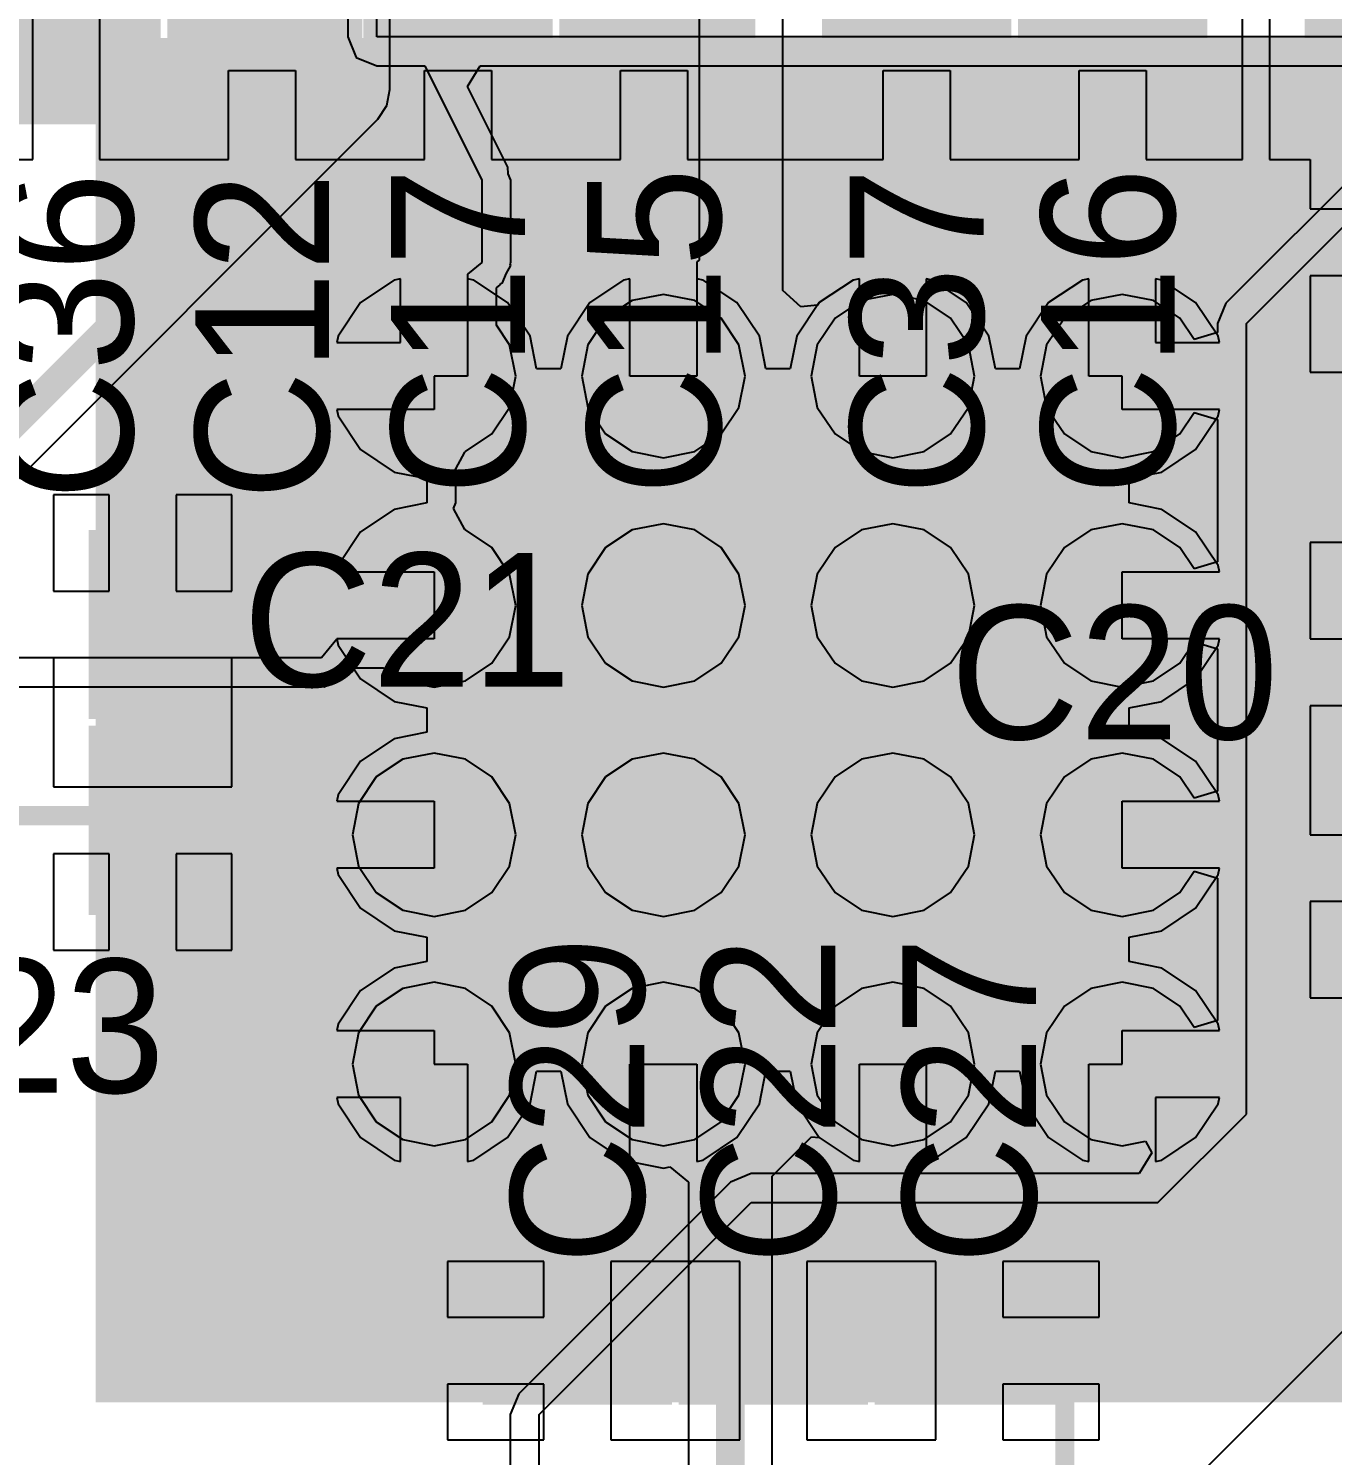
# Model space of a CAD drawing. Header units: millimetres. Extents: x 73 to 190, y 73 to 267.
# Drawn here: x 99.08 to 105.9, y 101.15 to 108.62 of the extents above; entities that cross this region are included whole.
import ezdxf

# ---------------------------------------------------------------- set-up
doc = ezdxf.new("R2010")
doc.units = ezdxf.units.MM
for name, color, linetype in [('BottomLayer', 5, 'Continuous'), ('BottomPaste', 16, 'Continuous'), ('BottomSolder', 6, 'Continuous'), ('DrillDrawing', 1, 'Continuous'), ('Mechanical15', 56, 'Continuous'), ('MidLayer1', 16, 'Continuous'), ('MidLayer2', 76, 'Continuous'), ('MultiLayer', 9, 'Continuous'), ('TopLayer', 1, 'Continuous'), ('TopOverlay', 2, 'Continuous'), ('TopPaste', 8, 'Continuous'), ('TopSolder', 216, 'Continuous'), ('ViaHoleLayer', 16, 'Continuous')]:
    doc.layers.add(name, color=color, linetype=linetype)

msp = doc.modelspace()

# ---------------------------------------------------------------- linework, layer by layer
at = {"layer": 'BottomLayer', "const_width": 0.2795}
for points in [[(101.0602, 106.8, 1), (101.3398, 106.8, 1)], [(102.2602, 106.8, 1), (102.5397, 106.8, 1)], [(103.4602, 106.8, 1), (103.7397, 106.8, 1)], [(104.6602, 106.8, 1), (104.9397, 106.8, 1)], [(101.0602, 105.6, 1), (101.3398, 105.6, 1)], [(102.2602, 105.6, 1), (102.5397, 105.6, 1)], [(103.4602, 105.6, 1), (103.7397, 105.6, 1)], [(104.6602, 105.6, 1), (104.9397, 105.6, 1)], [(101.0602, 104.4, 1), (101.3398, 104.4, 1)], [(102.2602, 104.4, 1), (102.5397, 104.4, 1)], [(103.4602, 104.4, 1), (103.7397, 104.4, 1)], [(104.6602, 104.4, 1), (104.9397, 104.4, 1)], [(101.0602, 103.2, 1), (101.3398, 103.2, 1)], [(102.2602, 103.2, 1), (102.5397, 103.2, 1)], [(103.4602, 103.2, 1), (103.7397, 103.2, 1)], [(104.6602, 103.2, 1), (104.9397, 103.2, 1)]]:
    msp.add_lwpolyline(points, format="xyb", close=True, dxfattribs=at)
at = {"layer": 'BottomLayer'}
msp.add_solid([(106.5, 101.5), (106.5, 108.5), (99.5, 101.5), (99.5, 108.5)], dxfattribs=at)
at = {"layer": 'BottomPaste'}
for points in [[(102.5002, 105.5001), (102.5002, 108.0001), (100.0002, 105.5001), (100.0002, 108.0001)], [(106.0002, 105.5001), (106.0002, 108.0001), (103.5002, 105.5001), (103.5002, 108.0001)], [(102.5002, 102.0001), (102.5002, 104.5001), (100.0002, 102.0001), (100.0002, 104.5001)], [(106.0002, 102.0001), (106.0002, 104.5001), (103.5002, 102.0001), (103.5002, 104.5001)]]:
    msp.add_solid(points, dxfattribs=at)
at = {"layer": 'BottomSolder', "const_width": 0.3495}
for points in [[(101.0253, 106.8, 1), (101.3748, 106.8, 1)], [(102.2252, 106.8, 1), (102.5747, 106.8, 1)], [(103.4252, 106.8, 1), (103.7747, 106.8, 1)], [(104.6252, 106.8, 1), (104.9747, 106.8, 1)], [(101.0253, 105.6, 1), (101.3748, 105.6, 1)], [(102.2252, 105.6, 1), (102.5747, 105.6, 1)], [(103.4252, 105.6, 1), (103.7747, 105.6, 1)], [(104.6252, 105.6, 1), (104.9747, 105.6, 1)], [(101.0253, 104.4, 1), (101.3748, 104.4, 1)], [(102.2252, 104.4, 1), (102.5747, 104.4, 1)], [(103.4252, 104.4, 1), (103.7747, 104.4, 1)], [(104.6252, 104.4, 1), (104.9747, 104.4, 1)], [(101.0253, 103.2, 1), (101.3748, 103.2, 1)], [(102.2252, 103.2, 1), (102.5747, 103.2, 1)], [(103.4252, 103.2, 1), (103.7747, 103.2, 1)], [(104.6252, 103.2, 1), (104.9747, 103.2, 1)]]:
    msp.add_lwpolyline(points, format="xyb", close=True, dxfattribs=at)
at = {"layer": 'BottomSolder'}
msp.add_solid([(106.57, 101.43), (106.57, 108.57), (99.43, 101.43), (99.43, 108.57)], dxfattribs=at)
at = {"layer": 'DrillDrawing', "const_width": 0.1525}
for points in [[(101.1238, 106.8, 1), (101.2763, 106.8, 1)], [(102.3237, 106.8, 1), (102.4762, 106.8, 1)], [(103.5237, 106.8, 1), (103.6762, 106.8, 1)], [(104.7237, 106.8, 1), (104.8762, 106.8, 1)], [(101.1238, 105.6, 1), (101.2763, 105.6, 1)], [(102.3237, 105.6, 1), (102.4762, 105.6, 1)], [(103.5237, 105.6, 1), (103.6762, 105.6, 1)], [(104.7237, 105.6, 1), (104.8762, 105.6, 1)], [(101.1238, 104.4, 1), (101.2763, 104.4, 1)], [(102.3237, 104.4, 1), (102.4762, 104.4, 1)], [(103.5237, 104.4, 1), (103.6762, 104.4, 1)], [(104.7237, 104.4, 1), (104.8762, 104.4, 1)], [(101.1238, 103.2, 1), (101.2763, 103.2, 1)], [(102.3237, 103.2, 1), (102.4762, 103.2, 1)], [(103.5237, 103.2, 1), (103.6762, 103.2, 1)], [(104.7237, 103.2, 1), (104.8762, 103.2, 1)]]:
    msp.add_lwpolyline(points, format="xyb", close=True, dxfattribs=at)
at = {"layer": 'Mechanical15', "const_width": 0.1}
for points in [[(95.5, 104.5), (100, 104.5)], [(100, 104.5), (104.5, 104.5)], [(104.5, 100), (104.5, 104.5)]]:
    msp.add_lwpolyline(points, dxfattribs=at)
at = {"layer": 'Mechanical15', "const_width": 0.05}
for points in [[(99.975, 104.5, 1), (100.025, 104.5, 1)], [(99.975, 104.5, 1), (100.025, 104.5, 1)], [(104.475, 104.5, 1), (104.525, 104.5, 1)], [(104.475, 104.5, 1), (104.525, 104.5, 1)]]:
    msp.add_lwpolyline(points, format="xyb", close=True, dxfattribs=at)
at = {"layer": 'MidLayer1'}
for p, q in [((100.9692, 108.3), (100.9692, 109.8485)), ((102.5864, 109.8856), (102.5864, 107.407)), ((103.0248, 107.2476), (103.0248, 109.8453)), ((100.9525, 108.2161), (100.9692, 108.3)), ((100.905, 108.145), (100.9525, 108.2161)), ((98.1081, 105.3481), (100.905, 108.145)), ((102.5864, 107.407), (102.575, 107.3976)), ((102.575, 107.3976), (102.575, 106.8)), ((100.9918, 107.3025), (100.8154, 107.1846)), ((101.025, 107.3091), (100.9918, 107.3025)), ((101.025, 106.975), (101.025, 107.3091)), ((101.4082, 107.3025), (101.375, 107.3091)), ((101.375, 107.3091), (101.375, 106.8)), ((101.5846, 107.1846), (101.4082, 107.3025)), ((102.1918, 107.3025), (102.0154, 107.1846)), ((102.225, 107.3091), (102.1918, 107.3025)), ((102.225, 106.8), (102.225, 107.3091)), ((103.3918, 107.3025), (103.2154, 107.1846)), ((103.425, 107.3091), (103.3918, 107.3025)), ((103.425, 106.8), (103.425, 107.3091)), ((103.8082, 107.3025), (103.775, 107.3091)), ((103.775, 107.3091), (103.775, 106.8)), ((103.9846, 107.1846), (103.8082, 107.3025)), ((104.5918, 107.3025), (104.4154, 107.1846)), ((104.625, 107.3091), (104.5918, 107.3025)), ((104.625, 106.8), (104.625, 107.3091)), ((105.0082, 107.3025), (104.975, 107.3091)), ((104.975, 107.3091), (104.975, 106.975)), ((105.1846, 107.1846), (105.0082, 107.3025)), ((103.1189, 107.1623), (103.0248, 107.2476)), ((100.8154, 107.1846), (100.6975, 107.0082)), ((101.7025, 107.0082), (101.5846, 107.1846)), ((102.0154, 107.1846), (101.8975, 107.0082)), ((103.2062, 107.1709), (103.1189, 107.1623)), ((103.2154, 107.1846), (103.2062, 107.1709)), ((104.1025, 107.0082), (103.9846, 107.1846)), ((104.4154, 107.1846), (104.2974, 107.0082)), ((105.3025, 107.0082), (105.1846, 107.1846)), ((100.6975, 107.0082), (100.6909, 106.975)), ((101.7365, 106.8375), (101.7025, 107.0082)), ((101.8975, 107.0082), (101.8635, 106.8375)), ((104.1365, 106.8375), (104.1025, 107.0082)), ((104.2974, 107.0082), (104.2635, 106.8375)), ((105.3091, 106.975), (105.3025, 107.0082)), ((100.6909, 106.975), (101.025, 106.975)), ((104.975, 106.975), (105.3091, 106.975)), ((101.375, 106.8), (101.2, 106.8)), ((101.2, 106.8), (101.2, 106.625)), ((101.8635, 106.8375), (101.7365, 106.8375)), ((102.575, 106.8), (102.225, 106.8)), ((103.775, 106.8), (103.425, 106.8)), ((104.2635, 106.8375), (104.1365, 106.8375)), ((104.8, 106.8), (104.625, 106.8)), ((104.8, 106.625), (104.8, 106.8)), ((101.2, 106.625), (100.6909, 106.625)), ((100.6909, 106.625), (100.6975, 106.5918)), ((100.6975, 106.5918), (100.8154, 106.4154)), ((105.3091, 106.625), (104.8, 106.625)), ((105.1846, 106.4154), (105.3025, 106.5918)), ((105.3025, 106.5918), (105.3091, 106.625)), ((100.8154, 106.4154), (100.9918, 106.2974)), ((105.0082, 106.2974), (105.1846, 106.4154)), ((100.9918, 106.2974), (101.1625, 106.2635)), ((101.1625, 106.2635), (101.1625, 106.1365)), ((104.8375, 106.2635), (105.0082, 106.2974)), ((104.8375, 106.1365), (104.8375, 106.2635)), ((101.1625, 106.1365), (100.9918, 106.1025)), ((105.0082, 106.1025), (104.8375, 106.1365)), ((100.9918, 106.1025), (100.8154, 105.9846)), ((105.1846, 105.9846), (105.0082, 106.1025)), ((100.8154, 105.9846), (100.6975, 105.8082)), ((105.3025, 105.8082), (105.1846, 105.9846)), ((100.6975, 105.8082), (100.6909, 105.775)), ((105.3091, 105.775), (105.3025, 105.8082)), ((100.6909, 105.775), (101.2, 105.775)), ((101.2, 105.775), (101.2, 105.425)), ((104.8, 105.425), (104.8, 105.775)), ((104.8, 105.775), (105.3091, 105.775)), ((101.2, 105.425), (100.6909, 105.425)), ((100.6909, 105.425), (100.6975, 105.3918)), ((100.6975, 105.3918), (100.8154, 105.2154)), ((105.3091, 105.425), (104.8, 105.425)), ((105.1846, 105.2154), (105.3025, 105.3918)), ((105.3025, 105.3918), (105.3091, 105.425)), ((100.8154, 105.2154), (100.9918, 105.0974)), ((105.0082, 105.0974), (105.1846, 105.2154)), ((100.9918, 105.0974), (101.1625, 105.0635)), ((101.1625, 105.0635), (101.1625, 104.9365)), ((104.8375, 105.0635), (105.0082, 105.0974)), ((104.8375, 104.9365), (104.8375, 105.0635)), ((101.1625, 104.9365), (100.9918, 104.9025)), ((105.0082, 104.9025), (104.8375, 104.9365)), ((100.9918, 104.9025), (100.8154, 104.7846)), ((105.1846, 104.7846), (105.0082, 104.9025)), ((100.8154, 104.7846), (100.6975, 104.6082)), ((105.3025, 104.6082), (105.1846, 104.7846)), ((100.6975, 104.6082), (100.6909, 104.575)), ((100.6909, 104.575), (101.2, 104.575)), ((101.2, 104.575), (101.2, 104.225)), ((104.8, 104.225), (104.8, 104.575)), ((104.8, 104.575), (105.3091, 104.575)), ((105.3091, 104.575), (105.3025, 104.6082)), ((101.2, 104.225), (100.6909, 104.225)), ((100.6909, 104.225), (100.6975, 104.1918)), ((100.6975, 104.1918), (100.8154, 104.0154)), ((105.3091, 104.225), (104.8, 104.225)), ((105.1846, 104.0154), (105.3025, 104.1918)), ((105.3025, 104.1918), (105.3091, 104.225)), ((100.8154, 104.0154), (100.9918, 103.8975)), ((105.0082, 103.8975), (105.1846, 104.0154)), ((100.9918, 103.8975), (101.1625, 103.8635)), ((104.8375, 103.8635), (105.0082, 103.8975)), ((101.1625, 103.8635), (101.1625, 103.7365)), ((104.8375, 103.7365), (104.8375, 103.8635)), ((101.1625, 103.7365), (100.9918, 103.7025)), ((105.0082, 103.7025), (104.8375, 103.7365)), ((100.9918, 103.7025), (100.8154, 103.5846)), ((105.1846, 103.5846), (105.0082, 103.7025)), ((100.8154, 103.5846), (100.6975, 103.4082)), ((105.3025, 103.4082), (105.1846, 103.5846)), ((100.6975, 103.4082), (100.6909, 103.375)), ((100.6909, 103.375), (101.2, 103.375)), ((101.2, 103.375), (101.2, 103.2)), ((104.8, 103.2), (104.8, 103.375)), ((104.8, 103.375), (105.3091, 103.375)), ((105.3091, 103.375), (105.3025, 103.4082)), ((101.2, 103.2), (101.375, 103.2)), ((101.375, 103.2), (101.375, 102.6909)), ((103.425, 102.6909), (103.425, 103.2)), ((103.425, 103.2), (103.775, 103.2)), ((103.775, 103.2), (103.775, 102.6909)), ((104.625, 102.6909), (104.625, 103.2)), ((104.625, 103.2), (104.8, 103.2)), ((101.7025, 102.9918), (101.7365, 103.1625)), ((101.7365, 103.1625), (101.8635, 103.1625)), ((101.8635, 103.1625), (101.8975, 102.9918)), ((104.1025, 102.9918), (104.1365, 103.1625)), ((104.1365, 103.1625), (104.2635, 103.1625)), ((104.2635, 103.1625), (104.2974, 102.9918)), ((101.025, 103.025), (100.6909, 103.025)), ((100.6909, 103.025), (100.6975, 102.9918)), ((100.6975, 102.9918), (100.8154, 102.8154)), ((101.025, 102.6909), (101.025, 103.025)), ((101.5846, 102.8154), (101.7025, 102.9918)), ((101.8975, 102.9918), (102.0154, 102.8154)), ((103.9846, 102.8154), (104.1025, 102.9918)), ((104.2974, 102.9918), (104.4154, 102.8154)), ((105.3091, 103.025), (104.975, 103.025)), ((104.975, 103.025), (104.975, 102.6909)), ((105.1846, 102.8154), (105.3025, 102.9918)), ((105.3025, 102.9918), (105.3091, 103.025)), ((100.8154, 102.8154), (100.9918, 102.6975)), ((101.4082, 102.6975), (101.5846, 102.8154)), ((102.0154, 102.8154), (102.1918, 102.6975)), ((102.9692, 102.614), (103.1746, 102.8194)), ((103.1746, 102.8194), (103.2154, 102.8154)), ((103.2154, 102.8154), (103.3918, 102.6975)), ((103.8082, 102.6975), (103.9846, 102.8154)), ((104.4154, 102.8154), (104.5918, 102.6975)), ((105.0082, 102.6975), (105.1846, 102.8154)), ((100.9918, 102.6975), (101.025, 102.6909)), ((101.375, 102.6909), (101.4082, 102.6975)), ((102.1918, 102.6975), (102.4, 102.656)), ((103.3918, 102.6975), (103.425, 102.6909)), ((103.775, 102.6909), (103.8082, 102.6975)), ((104.5918, 102.6975), (104.625, 102.6909)), ((104.975, 102.6909), (105.0082, 102.6975)), ((102.4, 102.656), (102.4326, 102.6625)), ((102.4326, 102.6625), (102.5308, 102.582)), ((102.9692, 100.1515), (102.9692, 102.614)), ((102.5308, 102.582), (102.5308, 100.1515))]:
    msp.add_line(p, q, dxfattribs=at)
at = {"layer": 'MidLayer1', "const_width": 0.15}
for points in [[(100.75, 108.3), (100.75, 111)], [(102.8056, 107.1227), (102.8056, 110.5048)], [(97.7, 105.25), (100.75, 108.3)], [(102.8056, 107.1227), (103.0584, 106.8699)], [(103.0584, 103.0133), (103.0584, 106.8699)], [(102.75, 102.7048), (103.0584, 103.0133)], [(102.75, 99), (102.75, 102.7048)]]:
    msp.add_lwpolyline(points, dxfattribs=at)
at = {"layer": 'MidLayer1'}
for points, const_width in [([(100.7125, 108.3, 1), (100.7875, 108.3, 1)], 0.075), ([(100.7125, 108.3, 1), (100.7875, 108.3, 1)], 0.075), ([(102.7681, 107.1227, 1), (102.8431, 107.1227, 1)], 0.075), ([(102.7681, 107.1227, 1), (102.8431, 107.1227, 1)], 0.075), ([(101.0602, 106.8, 1), (101.3398, 106.8, 1)], 0.2795), ([(102.2602, 106.8, 1), (102.5397, 106.8, 1)], 0.2795), ([(103.4602, 106.8, 1), (103.7397, 106.8, 1)], 0.2795), ([(104.6602, 106.8, 1), (104.9397, 106.8, 1)], 0.2795), ([(103.0209, 106.8699, 1), (103.0959, 106.8699, 1)], 0.075), ([(103.0209, 106.8699, 1), (103.0959, 106.8699, 1)], 0.075), ([(101.0602, 105.6, 1), (101.3398, 105.6, 1)], 0.2795), ([(102.2602, 105.6, 1), (102.5397, 105.6, 1)], 0.2795), ([(103.4602, 105.6, 1), (103.7397, 105.6, 1)], 0.2795), ([(104.6602, 105.6, 1), (104.9397, 105.6, 1)], 0.2795), ([(101.0602, 104.4, 1), (101.3398, 104.4, 1)], 0.2795), ([(102.2602, 104.4, 1), (102.5397, 104.4, 1)], 0.2795), ([(103.4602, 104.4, 1), (103.7397, 104.4, 1)], 0.2795), ([(104.6602, 104.4, 1), (104.9397, 104.4, 1)], 0.2795), ([(101.0602, 103.2, 1), (101.3398, 103.2, 1)], 0.2795), ([(102.2602, 103.2, 1), (102.5397, 103.2, 1)], 0.2795), ([(103.4602, 103.2, 1), (103.7397, 103.2, 1)], 0.2795), ([(104.6602, 103.2, 1), (104.9397, 103.2, 1)], 0.2795), ([(103.0209, 103.0133, 1), (103.0959, 103.0133, 1)], 0.075), ([(103.0209, 103.0133, 1), (103.0959, 103.0133, 1)], 0.075), ([(102.7125, 102.7048, 1), (102.7875, 102.7048, 1)], 0.075), ([(102.7125, 102.7048, 1), (102.7875, 102.7048, 1)], 0.075)]:
    msp.add_lwpolyline(points, format="xyb", close=True, dxfattribs=dict(at, const_width=const_width))
at = {"layer": 'MidLayer2'}
for p, q in [((100.9, 108.575), (100.9, 109.7576)), ((100.7485, 109.2281), (100.7485, 108.575)), ((100.7485, 108.575), (100.7928, 108.4679)), ((106.95, 108.575), (100.9, 108.575)), ((100.7928, 108.4679), (100.9, 108.4235)), ((100.9, 108.4235), (101.1508, 108.4235)), ((101.1508, 108.4235), (101.45, 107.825)), ((101.3742, 108.3154), (101.441, 108.4235)), ((101.441, 108.4235), (106.4182, 108.4235)), ((105.45, 107.075), (106.7985, 108.4235)), ((101.5855, 107.8928), (101.3742, 108.3154)), ((106.4668, 108.3061), (105.3429, 107.1822)), ((101.45, 107.825), (101.45, 107.3943)), ((101.588, 107.8576), (101.5855, 107.8928)), ((101.6015, 107.825), (101.588, 107.8576)), ((101.6015, 107.3943), (101.6015, 107.825)), ((101.45, 107.3943), (101.375, 107.3328)), ((101.5767, 107.3344), (101.6008, 107.3795)), ((101.5985, 107.387), (101.6015, 107.3943)), ((101.6008, 107.3795), (101.5985, 107.387)), ((100.9918, 107.3025), (100.8154, 107.1846)), ((101.025, 107.3091), (100.9918, 107.3025)), ((101.025, 106.975), (101.025, 107.3091)), ((101.375, 107.3328), (101.375, 106.8)), ((101.5572, 107.2872), (101.5767, 107.3344)), ((101.5265, 107.2611), (101.5461, 107.2772)), ((101.5265, 107.0664), (101.5265, 107.2611)), ((101.5461, 107.2772), (101.5499, 107.2841)), ((101.5499, 107.2841), (101.5572, 107.2872)), ((102.4, 107.2277), (102.2363, 107.1952)), ((102.5637, 107.1952), (102.4, 107.2277)), ((103.6, 107.2277), (103.4363, 107.1952)), ((103.7637, 107.1952), (103.6, 107.2277)), ((104.8, 107.2277), (104.6363, 107.1952)), ((104.9637, 107.1952), (104.8, 107.2277)), ((100.8154, 107.1846), (100.6975, 107.0082)), ((102.2363, 107.1952), (102.0976, 107.1024)), ((102.7024, 107.1024), (102.5637, 107.1952)), ((103.4363, 107.1952), (103.2976, 107.1024)), ((103.9024, 107.1024), (103.7637, 107.1952)), ((104.6363, 107.1952), (104.4976, 107.1024)), ((105.1024, 107.1024), (104.9637, 107.1952)), ((105.3429, 107.1822), (105.2985, 107.075)), ((102.0976, 107.1024), (102.0048, 106.9637)), ((102.7952, 106.9637), (102.7024, 107.1024)), ((103.2976, 107.1024), (103.2048, 106.9637)), ((103.9952, 106.9637), (103.9024, 107.1024)), ((104.4976, 107.1024), (104.4048, 106.9637)), ((105.1769, 106.9909), (105.1024, 107.1024)), ((100.6975, 107.0082), (100.6909, 106.975)), ((101.5952, 106.9637), (101.5265, 107.0664)), ((105.2985, 107.0278), (105.1769, 106.9909)), ((105.2985, 107.075), (105.2985, 107.0278)), ((105.45, 102.9385), (105.45, 107.075)), ((100.6909, 106.975), (101.025, 106.975)), ((101.6277, 106.8), (101.5952, 106.9637)), ((102.0048, 106.9637), (101.9723, 106.8)), ((102.8277, 106.8), (102.7952, 106.9637)), ((103.2048, 106.9637), (103.1723, 106.8)), ((104.0277, 106.8), (103.9952, 106.9637)), ((104.4048, 106.9637), (104.3723, 106.8)), ((101.375, 106.8), (101.2, 106.8)), ((101.2, 106.8), (101.2, 106.625)), ((101.5952, 106.6363), (101.6277, 106.8)), ((101.9723, 106.8), (102.0048, 106.6363)), ((102.7952, 106.6363), (102.8277, 106.8)), ((103.1723, 106.8), (103.2048, 106.6363)), ((103.9952, 106.6363), (104.0277, 106.8)), ((104.3723, 106.8), (104.4048, 106.6363)), ((101.5024, 106.4975), (101.5952, 106.6363)), ((102.0048, 106.6363), (102.0976, 106.4975)), ((102.7024, 106.4975), (102.7952, 106.6363)), ((103.2048, 106.6363), (103.2976, 106.4975)), ((103.9024, 106.4975), (103.9952, 106.6363)), ((104.4048, 106.6363), (104.4976, 106.4975)), ((101.2, 106.625), (100.6909, 106.625)), ((100.6909, 106.625), (100.6975, 106.5918)), ((100.6975, 106.5918), (100.8154, 106.4154)), ((105.1024, 106.4975), (105.1769, 106.609)), ((105.1769, 106.609), (105.2985, 106.5722)), ((105.2985, 106.5722), (105.2985, 105.8278)), ((101.3637, 106.4048), (101.5024, 106.4975)), ((102.0976, 106.4975), (102.2363, 106.4048)), ((102.5637, 106.4048), (102.7024, 106.4975)), ((103.2976, 106.4975), (103.4363, 106.4048)), ((103.7637, 106.4048), (103.9024, 106.4975)), ((104.4976, 106.4975), (104.6363, 106.4048)), ((104.9637, 106.4048), (105.1024, 106.4975)), ((100.8154, 106.4154), (100.9918, 106.2974)), ((101.361, 106.4028), (101.3637, 106.4048)), ((101.3637, 106.4048), (101.3637, 106.4048)), ((101.3637, 106.4048), (101.3637, 106.4048)), ((102.2363, 106.4048), (102.4, 106.3723)), ((102.4, 106.3723), (102.5637, 106.4048)), ((103.4363, 106.4048), (103.6, 106.3723)), ((103.6, 106.3723), (103.7637, 106.4048)), ((104.6363, 106.4048), (104.8, 106.3723)), ((104.8, 106.3723), (104.9637, 106.4048)), ((101.3021, 106.2925), (101.361, 106.4028)), ((100.9918, 106.2974), (101.1625, 106.2635)), ((101.1625, 106.2635), (101.1625, 106.1365)), ((101.3141, 106.2635), (101.3021, 106.2925)), ((101.3141, 106.1365), (101.3141, 106.2635)), ((101.1625, 106.1365), (100.9918, 106.1025)), ((101.3021, 106.1075), (101.3141, 106.1365)), ((101.361, 105.9972), (101.3021, 106.1075)), ((100.9918, 106.1025), (100.8154, 105.9846)), ((100.8154, 105.9846), (100.6975, 105.8082)), ((101.3637, 105.9952), (101.361, 105.9972)), ((101.3637, 105.9951), (101.3637, 105.9952)), ((101.3637, 105.9952), (101.3637, 105.9952)), ((101.5024, 105.9024), (101.3637, 105.9951)), ((102.2363, 105.9952), (102.0976, 105.9024)), ((102.4, 106.0277), (102.2363, 105.9952)), ((102.5637, 105.9952), (102.4, 106.0277)), ((102.7024, 105.9024), (102.5637, 105.9952)), ((103.4363, 105.9952), (103.2976, 105.9024)), ((103.6, 106.0277), (103.4363, 105.9952)), ((103.7637, 105.9952), (103.6, 106.0277)), ((103.9024, 105.9024), (103.7637, 105.9952)), ((104.6363, 105.9952), (104.4976, 105.9024)), ((104.8, 106.0277), (104.6363, 105.9952)), ((104.9637, 105.9952), (104.8, 106.0277)), ((105.1024, 105.9024), (104.9637, 105.9952)), ((101.5952, 105.7637), (101.5024, 105.9024)), ((102.0976, 105.9024), (102.0048, 105.7637)), ((102.7952, 105.7637), (102.7024, 105.9024)), ((103.2976, 105.9024), (103.2048, 105.7637)), ((103.9952, 105.7637), (103.9024, 105.9024)), ((104.4976, 105.9024), (104.4048, 105.7637)), ((105.1769, 105.7909), (105.1024, 105.9024)), ((100.6975, 105.8082), (100.6909, 105.775)), ((105.2985, 105.8278), (105.1769, 105.7909)), ((100.6909, 105.775), (101.2, 105.775)), ((101.2, 105.775), (101.2, 105.425)), ((101.6277, 105.6), (101.5952, 105.7637)), ((102.0048, 105.7637), (101.9723, 105.6)), ((102.8277, 105.6), (102.7952, 105.7637)), ((103.2048, 105.7637), (103.1723, 105.6)), ((104.0277, 105.6), (103.9952, 105.7637)), ((104.4048, 105.7637), (104.3723, 105.6)), ((101.5952, 105.4363), (101.6277, 105.6)), ((101.9723, 105.6), (102.0048, 105.4363)), ((102.7952, 105.4363), (102.8277, 105.6)), ((103.1723, 105.6), (103.2048, 105.4363)), ((103.9952, 105.4363), (104.0277, 105.6)), ((104.3723, 105.6), (104.4048, 105.4363)), ((101.5024, 105.2975), (101.5952, 105.4363)), ((102.0048, 105.4363), (102.0976, 105.2975)), ((102.7024, 105.2975), (102.7952, 105.4363)), ((103.2048, 105.4363), (103.2976, 105.2975)), ((103.9024, 105.2975), (103.9952, 105.4363)), ((104.4048, 105.4363), (104.4976, 105.2975)), ((100.6912, 105.4232), (100.6107, 105.325)), ((101.2, 105.425), (100.6909, 105.425)), ((100.6909, 105.425), (100.6912, 105.4232)), ((105.1024, 105.2975), (105.1769, 105.409)), ((105.1769, 105.409), (105.2985, 105.3722)), ((105.2985, 105.3722), (105.2985, 104.6278)), ((100.6107, 105.325), (98.1127, 105.325)), ((101.3637, 105.2048), (101.5024, 105.2975)), ((102.0976, 105.2975), (102.2363, 105.2048)), ((102.5637, 105.2048), (102.7024, 105.2975)), ((103.2976, 105.2975), (103.4363, 105.2048)), ((103.7637, 105.2048), (103.9024, 105.2975)), ((104.4976, 105.2975), (104.6363, 105.2048)), ((104.9637, 105.2048), (105.1024, 105.2975)), ((100.6706, 105.1983), (100.7178, 105.2178)), ((100.7178, 105.2178), (100.7208, 105.2251)), ((100.7208, 105.2251), (100.7278, 105.2289)), ((100.7278, 105.2289), (100.7644, 105.2735)), ((100.7644, 105.2735), (100.9336, 105.2735)), ((100.9336, 105.2735), (101.0363, 105.2048)), ((98.1127, 105.1735), (100.6107, 105.1735)), ((100.6107, 105.1735), (100.6179, 105.1765)), ((100.6179, 105.1765), (100.6255, 105.1742)), ((100.6255, 105.1742), (100.6706, 105.1983)), ((101.0363, 105.2048), (101.2, 105.1723)), ((101.2, 105.1723), (101.3637, 105.2048)), ((102.2363, 105.2048), (102.4, 105.1723)), ((102.4, 105.1723), (102.5637, 105.2048)), ((103.4363, 105.2048), (103.6, 105.1723)), ((103.6, 105.1723), (103.7637, 105.2048)), ((104.6363, 105.2048), (104.8, 105.1723)), ((104.8, 105.1723), (104.9637, 105.2048)), ((101.0363, 104.7952), (100.8976, 104.7024)), ((101.2, 104.8277), (101.0363, 104.7952)), ((101.3637, 104.7952), (101.2, 104.8277)), ((101.5024, 104.7024), (101.3637, 104.7952)), ((102.2363, 104.7952), (102.0976, 104.7024)), ((102.4, 104.8277), (102.2363, 104.7952)), ((102.5637, 104.7952), (102.4, 104.8277)), ((102.7024, 104.7024), (102.5637, 104.7952)), ((103.4363, 104.7952), (103.2976, 104.7024)), ((103.6, 104.8277), (103.4363, 104.7952)), ((103.7637, 104.7952), (103.6, 104.8277)), ((103.9024, 104.7024), (103.7637, 104.7952)), ((104.6363, 104.7952), (104.4976, 104.7024)), ((104.8, 104.8277), (104.6363, 104.7952)), ((104.9637, 104.7952), (104.8, 104.8277)), ((105.1024, 104.7024), (104.9637, 104.7952)), ((100.8976, 104.7024), (100.8048, 104.5637)), ((101.5952, 104.5637), (101.5024, 104.7024)), ((102.0976, 104.7024), (102.0048, 104.5637)), ((102.7952, 104.5637), (102.7024, 104.7024)), ((103.2976, 104.7024), (103.2048, 104.5637)), ((103.9952, 104.5637), (103.9024, 104.7024)), ((104.4976, 104.7024), (104.4048, 104.5637)), ((105.1769, 104.5909), (105.1024, 104.7024)), ((105.2985, 104.6278), (105.1769, 104.5909)), ((100.8048, 104.5637), (100.7723, 104.4)), ((101.6277, 104.4), (101.5952, 104.5637)), ((102.0048, 104.5637), (101.9723, 104.4)), ((102.8277, 104.4), (102.7952, 104.5637)), ((103.2048, 104.5637), (103.1723, 104.4)), ((104.0277, 104.4), (103.9952, 104.5637)), ((104.4048, 104.5637), (104.3723, 104.4)), ((100.7723, 104.4), (100.8048, 104.2363)), ((101.5952, 104.2363), (101.6277, 104.4)), ((101.9723, 104.4), (102.0048, 104.2363)), ((102.7952, 104.2363), (102.8277, 104.4)), ((103.1723, 104.4), (103.2048, 104.2363)), ((103.9952, 104.2363), (104.0277, 104.4)), ((104.3723, 104.4), (104.4048, 104.2363)), ((100.8048, 104.2363), (100.8976, 104.0976)), ((101.5024, 104.0976), (101.5952, 104.2363)), ((102.0048, 104.2363), (102.0976, 104.0976)), ((102.7024, 104.0976), (102.7952, 104.2363)), ((103.2048, 104.2363), (103.2976, 104.0976)), ((103.9024, 104.0976), (103.9952, 104.2363)), ((104.4048, 104.2363), (104.4976, 104.0976)), ((105.1024, 104.0976), (105.1769, 104.209)), ((105.1769, 104.209), (105.2985, 104.1722)), ((105.2985, 104.1722), (105.2985, 103.4278)), ((100.8976, 104.0976), (101.0363, 104.0048)), ((101.3637, 104.0048), (101.5024, 104.0976)), ((102.0976, 104.0976), (102.2363, 104.0048)), ((102.5637, 104.0048), (102.7024, 104.0976)), ((103.2976, 104.0976), (103.4363, 104.0048)), ((103.7637, 104.0048), (103.9024, 104.0976)), ((104.4976, 104.0976), (104.6363, 104.0048)), ((104.9637, 104.0048), (105.1024, 104.0976)), ((101.0363, 104.0048), (101.2, 103.9723)), ((101.2, 103.9723), (101.3637, 104.0048)), ((102.2363, 104.0048), (102.4, 103.9723)), ((102.4, 103.9723), (102.5637, 104.0048)), ((103.4363, 104.0048), (103.6, 103.9723)), ((103.6, 103.9723), (103.7637, 104.0048)), ((104.6363, 104.0048), (104.8, 103.9723)), ((104.8, 103.9723), (104.9637, 104.0048)), ((108.0066, 103.8563), (104.2748, 100.1227)), ((101.0363, 103.5952), (100.8976, 103.5024)), ((101.2, 103.6277), (101.0363, 103.5952)), ((101.3637, 103.5952), (101.2, 103.6277)), ((101.5024, 103.5024), (101.3637, 103.5952)), ((102.2363, 103.5952), (102.0976, 103.5024)), ((102.4, 103.6277), (102.2363, 103.5952)), ((102.5637, 103.5952), (102.4, 103.6277)), ((102.7024, 103.5024), (102.5637, 103.5952)), ((103.4363, 103.5952), (103.2976, 103.5024)), ((103.6, 103.6277), (103.4363, 103.5952)), ((103.7637, 103.5952), (103.6, 103.6277)), ((103.9024, 103.5024), (103.7637, 103.5952)), ((104.6363, 103.5952), (104.4976, 103.5024)), ((104.8, 103.6277), (104.6363, 103.5952)), ((104.9637, 103.5952), (104.8, 103.6277)), ((105.1024, 103.5024), (104.9637, 103.5952)), ((100.8976, 103.5024), (100.8048, 103.3637)), ((101.5952, 103.3637), (101.5024, 103.5024)), ((102.0976, 103.5024), (102.0048, 103.3637)), ((102.7952, 103.3637), (102.7024, 103.5024)), ((103.2976, 103.5024), (103.2048, 103.3637)), ((103.9952, 103.3637), (103.9024, 103.5024)), ((104.4976, 103.5024), (104.4048, 103.3637)), ((105.1769, 103.3909), (105.1024, 103.5024)), ((105.2985, 103.4278), (105.1769, 103.3909)), ((100.8048, 103.3637), (100.7723, 103.2)), ((101.6277, 103.2), (101.5952, 103.3637)), ((102.0048, 103.3637), (101.9723, 103.2)), ((102.8277, 103.2), (102.7952, 103.3637)), ((103.2048, 103.3637), (103.1723, 103.2)), ((104.0277, 103.2), (103.9952, 103.3637)), ((104.4048, 103.3637), (104.3723, 103.2)), ((100.7723, 103.2), (100.8048, 103.0363)), ((101.5952, 103.0363), (101.6277, 103.2)), ((101.9723, 103.2), (102.0048, 103.0363)), ((102.7952, 103.0363), (102.8277, 103.2)), ((103.1723, 103.2), (103.2048, 103.0363)), ((103.9952, 103.0363), (104.0277, 103.2)), ((104.3723, 103.2), (104.4048, 103.0363)), ((100.8048, 103.0363), (100.8976, 102.8976)), ((101.5024, 102.8976), (101.5952, 103.0363)), ((102.0048, 103.0363), (102.0976, 102.8976)), ((102.7024, 102.8976), (102.7952, 103.0363)), ((103.2048, 103.0363), (103.2976, 102.8976)), ((103.9024, 102.8976), (103.9952, 103.0363)), ((104.4048, 103.0363), (104.4976, 102.8976)), ((100.8976, 102.8976), (101.0363, 102.8048)), ((101.3637, 102.8048), (101.5024, 102.8976)), ((102.0976, 102.8976), (102.2363, 102.8048)), ((102.5637, 102.8048), (102.7024, 102.8976)), ((103.2976, 102.8976), (103.4363, 102.8048)), ((103.7637, 102.8048), (103.9024, 102.8976)), ((104.4976, 102.8976), (104.6363, 102.8048)), ((104.9865, 102.475), (105.45, 102.9385)), ((101.0363, 102.8048), (101.2, 102.7723)), ((101.2, 102.7723), (101.3637, 102.8048)), ((102.2363, 102.8048), (102.4, 102.7723)), ((102.4, 102.7723), (102.5637, 102.8048)), ((103.4363, 102.8048), (103.6, 102.7723)), ((103.6, 102.7723), (103.7637, 102.8048)), ((104.6363, 102.8048), (104.8, 102.7723)), ((104.8, 102.7723), (104.9218, 102.7965)), ((104.9218, 102.7965), (104.9544, 102.7355)), ((104.9544, 102.7355), (104.8891, 102.6265)), ((102.8581, 102.6265), (102.751, 102.5821)), ((104.8891, 102.6265), (102.8581, 102.6265)), ((102.751, 102.5821), (101.6429, 101.474)), ((101.75, 101.3669), (102.8581, 102.475)), ((102.8581, 102.475), (104.9865, 102.475)), ((101.6429, 101.474), (101.5985, 101.3669)), ((101.5985, 101.3669), (101.5985, 100.1196)), ((101.75, 100.1196), (101.75, 101.3669))]:
    msp.add_line(p, q, dxfattribs=at)
at = {"layer": 'MidLayer2', "const_width": 0.2795}
for points in [[(101.0602, 106.8, 1), (101.3398, 106.8, 1)], [(102.2602, 106.8, 1), (102.5397, 106.8, 1)], [(103.4602, 106.8, 1), (103.7397, 106.8, 1)], [(104.6602, 106.8, 1), (104.9397, 106.8, 1)], [(101.0602, 105.6, 1), (101.3398, 105.6, 1)], [(102.2602, 105.6, 1), (102.5397, 105.6, 1)], [(103.4602, 105.6, 1), (103.7397, 105.6, 1)], [(104.6602, 105.6, 1), (104.9397, 105.6, 1)], [(101.0602, 104.4, 1), (101.3398, 104.4, 1)], [(102.2602, 104.4, 1), (102.5397, 104.4, 1)], [(103.4602, 104.4, 1), (103.7397, 104.4, 1)], [(104.6602, 104.4, 1), (104.9397, 104.4, 1)], [(101.0602, 103.2, 1), (101.3398, 103.2, 1)], [(102.2602, 103.2, 1), (102.5397, 103.2, 1)], [(103.4602, 103.2, 1), (103.7397, 103.2, 1)], [(104.6602, 103.2, 1), (104.9397, 103.2, 1)]]:
    msp.add_lwpolyline(points, format="xyb", close=True, dxfattribs=at)
at = {"layer": 'MultiLayer', "const_width": 0.2795}
for points in [[(101.0602, 106.8, 1), (101.3398, 106.8, 1)], [(102.2602, 106.8, 1), (102.5397, 106.8, 1)], [(103.4602, 106.8, 1), (103.7397, 106.8, 1)], [(104.6602, 106.8, 1), (104.9397, 106.8, 1)], [(101.0602, 105.6, 1), (101.3398, 105.6, 1)], [(102.2602, 105.6, 1), (102.5397, 105.6, 1)], [(103.4602, 105.6, 1), (103.7397, 105.6, 1)], [(104.6602, 105.6, 1), (104.9397, 105.6, 1)], [(101.0602, 104.4, 1), (101.3398, 104.4, 1)], [(102.2602, 104.4, 1), (102.5397, 104.4, 1)], [(103.4602, 104.4, 1), (103.7397, 104.4, 1)], [(104.6602, 104.4, 1), (104.9397, 104.4, 1)], [(101.0602, 103.2, 1), (101.3398, 103.2, 1)], [(102.2602, 103.2, 1), (102.5397, 103.2, 1)], [(103.4602, 103.2, 1), (103.7397, 103.2, 1)], [(104.6602, 103.2, 1), (104.9397, 103.2, 1)]]:
    msp.add_lwpolyline(points, format="xyb", close=True, dxfattribs=at)
at = {"layer": 'TopLayer'}
for p, q in [((99.1, 108.4), (99.1, 108.8665)), ((99.45, 108.8665), (99.45, 108.4)), ((105.429, 107.9335), (105.429, 108.8287)), ((105.571, 108.8287), (105.571, 107.9335)), ((99.1, 107.9335), (99.1, 108.4)), ((99.45, 108.4), (99.45, 107.9335)), ((100.125, 107.9335), (100.125, 108.4)), ((100.125, 108.4), (100.475, 108.4)), ((100.475, 108.4), (100.475, 107.9335)), ((101.15, 107.9335), (101.15, 108.4)), ((101.15, 108.4), (101.5, 108.4)), ((101.5, 108.4), (101.5, 107.9335)), ((102.175, 107.9335), (102.175, 108.4)), ((102.175, 108.4), (102.525, 108.4)), ((102.525, 108.4), (102.525, 107.9335)), ((103.55, 107.9335), (103.55, 108.4)), ((103.55, 108.4), (103.9, 108.4)), ((103.9, 108.4), (103.9, 107.9335)), ((104.575, 107.9335), (104.575, 108.4)), ((104.575, 108.4), (104.925, 108.4)), ((104.925, 108.4), (104.925, 107.9335)), ((98.425, 107.9335), (99.1, 107.9335)), ((99.45, 107.9335), (100.125, 107.9335)), ((100.475, 107.9335), (101.15, 107.9335)), ((101.5, 107.9335), (102.175, 107.9335)), ((102.525, 107.9335), (103.029, 107.9335)), ((103.029, 107.9335), (103.029, 107.9335)), ((103.029, 107.9335), (103.046, 107.9335)), ((103.046, 107.9335), (103.046, 107.9335)), ((103.046, 107.9335), (103.55, 107.9335)), ((103.9, 107.9335), (104.404, 107.9335)), ((104.404, 107.9335), (104.404, 107.9335)), ((104.404, 107.9335), (104.575, 107.9335)), ((104.925, 107.9335), (105.429, 107.9335)), ((105.571, 107.9335), (105.7835, 107.9335)), ((105.7835, 107.9335), (105.7835, 107.675)), ((105.7835, 107.675), (106.7165, 107.675)), ((100.9918, 107.3025), (100.8154, 107.1846)), ((101.025, 107.3091), (100.9918, 107.3025)), ((101.025, 106.975), (101.025, 107.3091)), ((101.4082, 107.3025), (101.375, 107.3091)), ((101.375, 107.3091), (101.375, 106.8)), ((101.5846, 107.1846), (101.4082, 107.3025)), ((102.1918, 107.3025), (102.0154, 107.1846)), ((102.225, 107.3091), (102.1918, 107.3025)), ((102.225, 106.8), (102.225, 107.3091)), ((102.6082, 107.3025), (102.575, 107.3091)), ((102.575, 107.3091), (102.575, 106.8)), ((102.7846, 107.1846), (102.6082, 107.3025)), ((103.3918, 107.3025), (103.2154, 107.1846)), ((103.425, 107.3091), (103.3918, 107.3025)), ((103.425, 106.8), (103.425, 107.3091)), ((103.8082, 107.3025), (103.775, 107.3091)), ((103.775, 107.3091), (103.775, 106.8)), ((103.9846, 107.1846), (103.8082, 107.3025)), ((104.5918, 107.3025), (104.4154, 107.1846)), ((104.625, 107.3091), (104.5918, 107.3025)), ((104.625, 106.8), (104.625, 107.3091)), ((105.0082, 107.3025), (104.975, 107.3091)), ((104.975, 107.3091), (104.975, 106.975)), ((105.1846, 107.1846), (105.0082, 107.3025)), ((106.075, 107.325), (105.7835, 107.325)), ((105.7835, 107.325), (105.7835, 106.821)), ((100.8154, 107.1846), (100.6975, 107.0082)), ((101.7025, 107.0082), (101.5846, 107.1846)), ((102.0154, 107.1846), (101.8975, 107.0082)), ((102.9025, 107.0082), (102.7846, 107.1846)), ((103.2154, 107.1846), (103.0975, 107.0082)), ((104.1025, 107.0082), (103.9846, 107.1846)), ((104.4154, 107.1846), (104.2974, 107.0082)), ((105.3025, 107.0082), (105.1846, 107.1846)), ((100.6975, 107.0082), (100.6909, 106.975)), ((101.7365, 106.8375), (101.7025, 107.0082)), ((101.8975, 107.0082), (101.8635, 106.8375)), ((102.9365, 106.8375), (102.9025, 107.0082)), ((103.0975, 107.0082), (103.0635, 106.8375)), ((104.1365, 106.8375), (104.1025, 107.0082)), ((104.2974, 107.0082), (104.2635, 106.8375)), ((105.3091, 106.975), (105.3025, 107.0082)), ((100.6909, 106.975), (101.025, 106.975)), ((104.975, 106.975), (105.3091, 106.975)), ((101.375, 106.8), (101.2, 106.8)), ((101.2, 106.8), (101.2, 106.625)), ((101.8635, 106.8375), (101.7365, 106.8375)), ((102.575, 106.8), (102.225, 106.8)), ((103.0635, 106.8375), (102.9365, 106.8375)), ((103.775, 106.8), (103.425, 106.8)), ((104.2635, 106.8375), (104.1365, 106.8375)), ((104.8, 106.8), (104.625, 106.8)), ((104.8, 106.625), (104.8, 106.8)), ((105.7835, 106.821), (106.075, 106.821)), ((101.2, 106.625), (100.6909, 106.625)), ((100.6909, 106.625), (100.6975, 106.5918)), ((100.6975, 106.5918), (100.8154, 106.4154)), ((105.3091, 106.625), (104.8, 106.625)), ((105.1846, 106.4154), (105.3025, 106.5918)), ((105.3025, 106.5918), (105.3091, 106.625)), ((100.8154, 106.4154), (100.9918, 106.2974)), ((105.0082, 106.2974), (105.1846, 106.4154)), ((100.9918, 106.2974), (101.1625, 106.2635)), ((101.1625, 106.2635), (101.1625, 106.1365)), ((104.8375, 106.2635), (105.0082, 106.2974)), ((104.8375, 106.1365), (104.8375, 106.2635)), ((99.5, 106.179), (99.2085, 106.179)), ((99.2085, 106.179), (99.2085, 105.675)), ((99.5, 105.675), (99.5, 106.179)), ((100.1415, 106.179), (99.85, 106.179)), ((99.85, 106.179), (99.85, 105.675)), ((100.1415, 105.675), (100.1415, 106.179)), ((101.1625, 106.1365), (100.9918, 106.1025)), ((105.0082, 106.1025), (104.8375, 106.1365)), ((100.9918, 106.1025), (100.8154, 105.9846)), ((105.1846, 105.9846), (105.0082, 106.1025)), ((100.8154, 105.9846), (100.6975, 105.8082)), ((105.3025, 105.8082), (105.1846, 105.9846)), ((106.075, 105.929), (105.7835, 105.929)), ((105.7835, 105.929), (105.7835, 105.425)), ((100.6975, 105.8082), (100.6909, 105.775)), ((105.3091, 105.775), (105.3025, 105.8082)), ((100.6909, 105.775), (101.2, 105.775)), ((101.2, 105.775), (101.2, 105.425)), ((104.8, 105.425), (104.8, 105.775)), ((104.8, 105.775), (105.3091, 105.775)), ((99.2085, 105.675), (99.5, 105.675)), ((99.85, 105.675), (100.1415, 105.675)), ((101.2, 105.425), (100.6909, 105.425)), ((100.6909, 105.425), (100.6975, 105.3918)), ((100.6975, 105.3918), (100.8154, 105.2154)), ((105.3091, 105.425), (104.8, 105.425)), ((105.1846, 105.2154), (105.3025, 105.3918)), ((105.3025, 105.3918), (105.3091, 105.425)), ((105.7835, 105.425), (106.075, 105.425)), ((100.1415, 105.325), (99.2085, 105.325)), ((99.2085, 105.325), (99.2085, 104.821)), ((100.1415, 104.821), (100.1415, 105.325)), ((100.8154, 105.2154), (100.9918, 105.0974)), ((105.0082, 105.0974), (105.1846, 105.2154)), ((100.9918, 105.0974), (101.1625, 105.0635)), ((101.1625, 105.0635), (101.1625, 104.9365)), ((104.8375, 105.0635), (105.0082, 105.0974)), ((104.8375, 104.9365), (104.8375, 105.0635)), ((106.7165, 105.075), (105.7835, 105.075)), ((105.7835, 105.075), (105.7835, 104.571)), ((101.1625, 104.9365), (100.9918, 104.9025)), ((105.0082, 104.9025), (104.8375, 104.9365)), ((100.9918, 104.9025), (100.8154, 104.7846)), ((105.1846, 104.7846), (105.0082, 104.9025)), ((99.2085, 104.821), (99.2085, 104.65)), ((100.1415, 104.65), (100.1415, 104.821)), ((100.8154, 104.7846), (100.6975, 104.6082)), ((105.3025, 104.6082), (105.1846, 104.7846)), ((99.2085, 104.65), (100.1415, 104.65)), ((100.6975, 104.6082), (100.6909, 104.575)), ((100.6909, 104.575), (101.2, 104.575)), ((101.2, 104.575), (101.2, 104.225)), ((104.8, 104.225), (104.8, 104.575)), ((104.8, 104.575), (105.3091, 104.575)), ((105.3091, 104.575), (105.3025, 104.6082)), ((105.7835, 104.571), (105.7835, 104.4)), ((105.7835, 104.4), (106.7165, 104.4)), ((99.5, 104.3), (99.2085, 104.3)), ((99.2085, 104.3), (99.2085, 103.796)), ((99.5, 103.796), (99.5, 104.3)), ((100.1415, 104.3), (99.85, 104.3)), ((99.85, 104.3), (99.85, 103.796)), ((100.1415, 103.796), (100.1415, 104.3)), ((101.2, 104.225), (100.6909, 104.225)), ((100.6909, 104.225), (100.6975, 104.1918)), ((100.6975, 104.1918), (100.8154, 104.0154)), ((105.3091, 104.225), (104.8, 104.225)), ((105.1846, 104.0154), (105.3025, 104.1918)), ((105.3025, 104.1918), (105.3091, 104.225)), ((106.075, 104.05), (105.7835, 104.05)), ((105.7835, 104.05), (105.7835, 103.546)), ((100.8154, 104.0154), (100.9918, 103.8975)), ((105.0082, 103.8975), (105.1846, 104.0154)), ((100.9918, 103.8975), (101.1625, 103.8635)), ((104.8375, 103.8635), (105.0082, 103.8975)), ((99.2085, 103.796), (99.5, 103.796)), ((99.85, 103.796), (100.1415, 103.796)), ((101.1625, 103.8635), (101.1625, 103.7365)), ((104.8375, 103.7365), (104.8375, 103.8635)), ((101.1625, 103.7365), (100.9918, 103.7025)), ((105.0082, 103.7025), (104.8375, 103.7365)), ((100.9918, 103.7025), (100.8154, 103.5846)), ((105.1846, 103.5846), (105.0082, 103.7025)), ((100.8154, 103.5846), (100.6975, 103.4082)), ((105.3025, 103.4082), (105.1846, 103.5846)), ((105.7835, 103.546), (106.075, 103.546)), ((100.6975, 103.4082), (100.6909, 103.375)), ((100.6909, 103.375), (101.2, 103.375)), ((101.2, 103.375), (101.2, 103.2)), ((104.8, 103.2), (104.8, 103.375)), ((104.8, 103.375), (105.3091, 103.375)), ((105.3091, 103.375), (105.3025, 103.4082)), ((101.2, 103.2), (101.375, 103.2)), ((101.375, 103.2), (101.375, 102.6909)), ((102.225, 102.6909), (102.225, 103.2)), ((102.225, 103.2), (102.575, 103.2)), ((102.575, 103.2), (102.575, 102.6909)), ((103.425, 102.6909), (103.425, 103.2)), ((103.425, 103.2), (103.775, 103.2)), ((103.775, 103.2), (103.775, 102.6909)), ((104.625, 102.6909), (104.625, 103.2)), ((104.625, 103.2), (104.8, 103.2)), ((101.7025, 102.9918), (101.7365, 103.1625)), ((101.7365, 103.1625), (101.8635, 103.1625)), ((101.8635, 103.1625), (101.8975, 102.9918)), ((102.9025, 102.9918), (102.9365, 103.1625)), ((102.9365, 103.1625), (103.0635, 103.1625)), ((103.0635, 103.1625), (103.0975, 102.9918)), ((104.1025, 102.9918), (104.1365, 103.1625)), ((104.1365, 103.1625), (104.2635, 103.1625)), ((104.2635, 103.1625), (104.2974, 102.9918)), ((101.025, 103.025), (100.6909, 103.025)), ((100.6909, 103.025), (100.6975, 102.9918)), ((100.6975, 102.9918), (100.8154, 102.8154)), ((101.025, 102.6909), (101.025, 103.025)), ((101.5846, 102.8154), (101.7025, 102.9918)), ((101.8975, 102.9918), (102.0154, 102.8154)), ((102.7846, 102.8154), (102.9025, 102.9918)), ((103.0975, 102.9918), (103.2154, 102.8154)), ((103.9846, 102.8154), (104.1025, 102.9918)), ((104.2974, 102.9918), (104.4154, 102.8154)), ((105.3091, 103.025), (104.975, 103.025)), ((104.975, 103.025), (104.975, 102.6909)), ((105.1846, 102.8154), (105.3025, 102.9918)), ((105.3025, 102.9918), (105.3091, 103.025)), ((100.8154, 102.8154), (100.9918, 102.6975)), ((101.4082, 102.6975), (101.5846, 102.8154)), ((102.0154, 102.8154), (102.1918, 102.6975)), ((102.6082, 102.6975), (102.7846, 102.8154)), ((103.2154, 102.8154), (103.3918, 102.6975)), ((103.8082, 102.6975), (103.9846, 102.8154)), ((104.4154, 102.8154), (104.5918, 102.6975)), ((105.0082, 102.6975), (105.1846, 102.8154)), ((100.9918, 102.6975), (101.025, 102.6909)), ((101.375, 102.6909), (101.4082, 102.6975)), ((102.1918, 102.6975), (102.225, 102.6909)), ((102.575, 102.6909), (102.6082, 102.6975)), ((103.3918, 102.6975), (103.425, 102.6909)), ((103.775, 102.6909), (103.8082, 102.6975)), ((104.5918, 102.6975), (104.625, 102.6909)), ((104.975, 102.6909), (105.0082, 102.6975)), ((101.775, 102.1665), (101.271, 102.1665)), ((101.271, 102.1665), (101.271, 101.875)), ((101.775, 101.875), (101.775, 102.1665)), ((102.8, 102.1665), (102.125, 102.1665)), ((102.125, 102.1665), (102.125, 101.7)), ((102.8, 101.7), (102.8, 102.1665)), ((103.825, 102.1665), (103.15, 102.1665)), ((103.15, 102.1665), (103.15, 101.7)), ((103.825, 101.7), (103.825, 102.1665)), ((104.679, 102.1665), (104.175, 102.1665)), ((104.175, 102.1665), (104.175, 101.875)), ((104.679, 101.875), (104.679, 102.1665)), ((101.271, 101.875), (101.775, 101.875)), ((104.175, 101.875), (104.679, 101.875)), ((102.125, 101.7), (102.125, 101.2335)), ((102.8, 101.2335), (102.8, 101.7)), ((103.15, 101.7), (103.15, 101.2335)), ((103.825, 101.2335), (103.825, 101.7)), ((101.775, 101.525), (101.271, 101.525)), ((101.271, 101.525), (101.271, 101.2335)), ((101.775, 101.2335), (101.775, 101.525)), ((104.679, 101.525), (104.175, 101.525)), ((104.175, 101.525), (104.175, 101.2335)), ((104.679, 101.2335), (104.679, 101.525)), ((101.271, 101.2335), (101.775, 101.2335)), ((102.125, 101.2335), (102.8, 101.2335)), ((103.15, 101.2335), (103.825, 101.2335)), ((104.175, 101.2335), (104.679, 101.2335))]:
    msp.add_line(p, q, dxfattribs=at)
at = {"layer": 'TopLayer', "const_width": 0.2795}
for points in [[(101.0602, 106.8, 1), (101.3398, 106.8, 1)], [(102.2602, 106.8, 1), (102.5397, 106.8, 1)], [(103.4602, 106.8, 1), (103.7397, 106.8, 1)], [(104.6602, 106.8, 1), (104.9397, 106.8, 1)], [(101.0602, 105.6, 1), (101.3398, 105.6, 1)], [(102.2602, 105.6, 1), (102.5397, 105.6, 1)], [(103.4602, 105.6, 1), (103.7397, 105.6, 1)], [(104.6602, 105.6, 1), (104.9397, 105.6, 1)], [(101.0602, 104.4, 1), (101.3398, 104.4, 1)], [(102.2602, 104.4, 1), (102.5397, 104.4, 1)], [(103.4602, 104.4, 1), (103.7397, 104.4, 1)], [(104.6602, 104.4, 1), (104.9397, 104.4, 1)], [(101.0602, 103.2, 1), (101.3398, 103.2, 1)], [(102.2602, 103.2, 1), (102.5397, 103.2, 1)], [(103.4602, 103.2, 1), (103.7397, 103.2, 1)], [(104.6602, 103.2, 1), (104.9397, 103.2, 1)]]:
    msp.add_lwpolyline(points, format="xyb", close=True, dxfattribs=at)
at = {"layer": 'TopLayer'}
for points in [[(99.7, 108.1875), (99.7, 108.6125), (98.85, 108.1875), (98.85, 108.6125)], [(100.725, 108.1875), (100.725, 108.6125), (99.875, 108.1875), (99.875, 108.6125)], [(101.75, 108.1875), (101.75, 108.6125), (100.9, 108.1875), (100.9, 108.6125)], [(102.775, 108.1875), (102.775, 108.6125), (101.925, 108.1875), (101.925, 108.6125)], [(104.15, 108.1875), (104.15, 108.6125), (103.3, 108.1875), (103.3, 108.6125)], [(105.175, 108.1875), (105.175, 108.6125), (104.325, 108.1875), (104.325, 108.6125)], [(106.675, 108.1875), (106.675, 108.6125), (105.825, 108.1875), (105.825, 108.6125)], [(99.8875, 105.925), (99.4625, 105.925), (99.8875, 105.075), (99.4625, 105.075)], [(99.8875, 104.9), (99.4625, 104.9), (99.8875, 104.05), (99.4625, 104.05)], [(101.525, 101.9125), (101.525, 101.4875), (102.375, 101.9125), (102.375, 101.4875)], [(102.55, 101.9125), (102.55, 101.4875), (103.4, 101.9125), (103.4, 101.4875)], [(103.575, 101.9125), (103.575, 101.4875), (104.425, 101.9125), (104.425, 101.4875)]]:
    msp.add_solid(points, dxfattribs=at)
at = {"layer": 'TopPaste'}
for points in [[(99.65, 108.2375), (99.65, 108.5625), (98.9, 108.2375), (98.9, 108.5625)], [(100.675, 108.2375), (100.675, 108.5625), (99.925, 108.2375), (99.925, 108.5625)], [(101.7, 108.2375), (101.7, 108.5625), (100.95, 108.2375), (100.95, 108.5625)], [(102.725, 108.2375), (102.725, 108.5625), (101.975, 108.2375), (101.975, 108.5625)], [(104.1, 108.2375), (104.1, 108.5625), (103.35, 108.2375), (103.35, 108.5625)], [(105.125, 108.2375), (105.125, 108.5625), (104.375, 108.2375), (104.375, 108.5625)], [(106.625, 108.2375), (106.625, 108.5625), (105.875, 108.2375), (105.875, 108.5625)], [(99.8375, 105.875), (99.5125, 105.875), (99.8375, 105.125), (99.5125, 105.125)], [(99.8375, 104.85), (99.5125, 104.85), (99.8375, 104.1), (99.5125, 104.1)], [(101.575, 101.8625), (101.575, 101.5375), (102.325, 101.8625), (102.325, 101.5375)], [(102.6, 101.8625), (102.6, 101.5375), (103.35, 101.8625), (103.35, 101.5375)], [(103.625, 101.8625), (103.625, 101.5375), (104.375, 101.8625), (104.375, 101.5375)]]:
    msp.add_solid(points, dxfattribs=at)
at = {"layer": 'TopSolder'}
for points in [[(99.77, 108.1175), (99.77, 108.6825), (98.78, 108.1175), (98.78, 108.6825)], [(100.795, 108.1175), (100.795, 108.6825), (99.805, 108.1175), (99.805, 108.6825)], [(101.82, 108.1175), (101.82, 108.6825), (100.83, 108.1175), (100.83, 108.6825)], [(102.845, 108.1175), (102.845, 108.6825), (101.855, 108.1175), (101.855, 108.6825)], [(104.22, 108.1175), (104.22, 108.6825), (103.23, 108.1175), (103.23, 108.6825)], [(105.245, 108.1175), (105.245, 108.6825), (104.255, 108.1175), (104.255, 108.6825)], [(106.745, 108.1175), (106.745, 108.6825), (105.755, 108.1175), (105.755, 108.6825)], [(99.9575, 105.995), (99.3925, 105.995), (99.9575, 105.005), (99.3925, 105.005)], [(99.9575, 104.97), (99.3925, 104.97), (99.9575, 103.98), (99.3925, 103.98)], [(101.455, 101.9825), (101.455, 101.4175), (102.445, 101.9825), (102.445, 101.4175)], [(102.48, 101.9825), (102.48, 101.4175), (103.47, 101.9825), (103.47, 101.4175)], [(103.505, 101.9825), (103.505, 101.4175), (104.495, 101.9825), (104.495, 101.4175)]]:
    msp.add_solid(points, dxfattribs=at)
at = {"layer": 'ViaHoleLayer', "const_width": 0.1525}
for points in [[(101.1238, 106.8, 1), (101.2763, 106.8, 1)], [(102.3237, 106.8, 1), (102.4762, 106.8, 1)], [(103.5237, 106.8, 1), (103.6762, 106.8, 1)], [(104.7237, 106.8, 1), (104.8762, 106.8, 1)], [(101.1238, 105.6, 1), (101.2763, 105.6, 1)], [(102.3237, 105.6, 1), (102.4762, 105.6, 1)], [(103.5237, 105.6, 1), (103.6762, 105.6, 1)], [(104.7237, 105.6, 1), (104.8762, 105.6, 1)], [(101.1238, 104.4, 1), (101.2763, 104.4, 1)], [(102.3237, 104.4, 1), (102.4762, 104.4, 1)], [(103.5237, 104.4, 1), (103.6762, 104.4, 1)], [(104.7237, 104.4, 1), (104.8762, 104.4, 1)], [(101.1238, 103.2, 1), (101.2763, 103.2, 1)], [(102.3237, 103.2, 1), (102.4762, 103.2, 1)], [(103.5237, 103.2, 1), (103.6762, 103.2, 1)], [(104.7237, 103.2, 1), (104.8762, 103.2, 1)]]:
    msp.add_lwpolyline(points, format="xyb", close=True, dxfattribs=at)

# ---------------------------------------------------------------- texts
at = {"layer": 'TopOverlay'}
for s, rotation, p in [('C36', 90, (99.625, 106.15)), ('C17', 90, (101.675, 106.175)), ('C15', 90, (102.7, 106.175)), ('C37', 90, (104.075, 106.175)), ('C16', 90, (105.075, 106.175)), ('C12', 90, (100.65, 106.15)), ('C21', 360, (100.2, 105.175)), ('C20', 360, (103.9, 104.9)), ('C29', 90, (102.3, 102.15)), ('C22', 90, (103.3, 102.15)), ('C27', 90, (104.35, 102.15)), ('C23', 360, (98.075, 103.05))]:
    msp.add_text(s, height=0.7, rotation=rotation, dxfattribs=at).set_placement(p)

doc.saveas('drawing.dxf')
